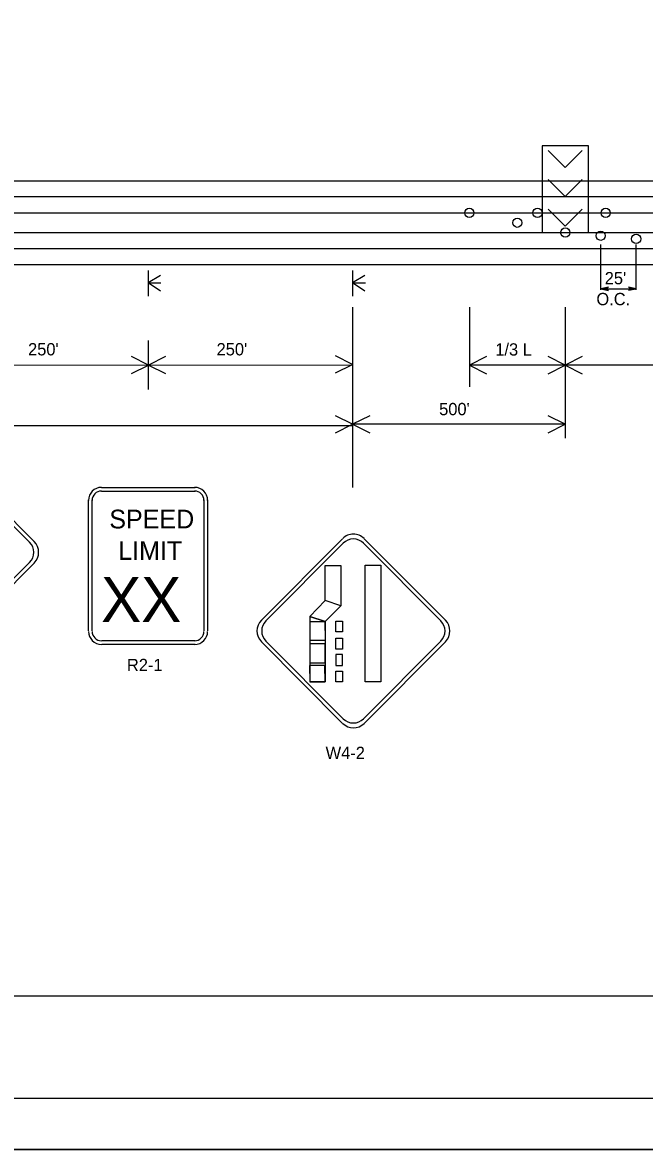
# Model space of a CAD drawing. Extents: x 0 to 34, y 0 to 22.
# Drawn here: x 12.12 to 18.19, y 0 to 11 of the extents above; entities that cross this region are included whole.
import ezdxf

# ---------------------------------------------------------------- set-up
doc = ezdxf.new("R2010")
doc.units = 0
for name, color, linetype in [('Level 1', 7, 'Continuous'), ('Level 32', 7, 'Continuous'), ('PlotBorder', 7, 'Continuous'), ('SHADE-GENERIC', 7, 'Continuous'), ('SHT-BNDRY', 7, 'Continuous'), ('SHT-FENCE', 7, 'Continuous')]:
    doc.layers.add(name, color=color, linetype=linetype)

msp = doc.modelspace()

# ---------------------------------------------------------------- linework, layer by layer
at = {"layer": 'Level 1'}
for p, q in [((17.192, 9.798), (17.192, 8.95)), ((17.646, 9.798), (17.192, 9.798)), ((17.646, 8.95), (17.646, 9.798)), ((17.419, 9.584), (17.253, 9.751)), ((17.585, 9.751), (17.419, 9.584)), ((17.419, 9.301), (17.253, 9.467)), ((17.585, 9.467), (17.419, 9.301)), ((1.75, 9.455), (32.425, 9.455)), ((1.75, 9.302), (32.425, 9.302)), ((1.75, 9.142), (32.425, 9.142)), ((17.419, 9.011), (17.253, 9.177)), ((17.585, 9.177), (17.419, 9.011)), ((1.75, 8.95), (32.425, 8.95)), ((17.192, 8.95), (17.646, 8.95)), ((17.249, 8.95), (17.589, 8.95)), ((17.765, 8.392), (17.765, 8.832)), ((18.111, 8.392), (18.111, 8.832)), ((1.75, 8.794), (32.425, 8.794)), ((1.75, 8.638), (32.425, 8.638)), ((13.348, 8.581), (13.348, 8.456)), ((15.344, 8.581), (15.344, 8.456)), ((13.348, 8.462), (13.468, 8.533)), ((15.344, 8.462), (15.464, 8.533)), ((13.348, 8.462), (13.467, 8.381)), ((13.348, 8.46), (13.473, 8.46)), ((13.348, 8.456), (13.348, 8.33)), ((15.344, 8.462), (15.463, 8.381)), ((15.344, 8.46), (15.469, 8.46)), ((15.344, 8.456), (15.344, 8.33)), ((17.841, 8.417), (17.765, 8.402)), ((17.765, 8.402), (18.111, 8.402)), ((17.765, 8.402), (17.841, 8.386)), ((17.81, 8.402), (17.841, 8.417)), ((17.841, 8.386), (17.81, 8.402)), ((18.111, 8.402), (18.036, 8.418)), ((18.036, 8.418), (18.067, 8.402)), ((18.067, 8.402), (18.036, 8.387)), ((18.036, 8.387), (18.111, 8.402)), ((13.348, 8.33), (13.348, 8.33)), ((15.344, 8.33), (15.344, 8.33)), ((15.344, 8.223), (15.344, 6.894)), ((16.483, 8.223), (16.483, 7.444)), ((17.419, 8.223), (17.419, 6.943)), ((13.349, 7.897), (13.349, 7.418)), ((15.344, 7.904), (15.344, 6.461)), ((10.707, 7.656), (15.342, 7.658)), ((13.349, 7.659), (13.349, 7.657)), ((13.452, 7.658), (13.452, 7.656)), ((2.294, 7.068), (15.35, 7.068)), ((11.443, 6.73), (12.236, 5.934)), ((11.437, 6.685), (12.191, 5.928)), ((12.892, 6.463), (12.896, 6.463)), ((12.892, 6.427), (12.896, 6.427)), ((12.896, 6.463), (13.806, 6.463)), ((12.896, 6.427), (13.806, 6.427)), ((12.766, 5.061), (12.766, 6.34)), ((12.801, 5.061), (12.801, 6.34)), ((13.893, 6.34), (13.893, 5.061)), ((13.928, 6.34), (13.928, 5.061)), ((14.453, 5.165), (15.246, 5.962)), ((15.455, 5.962), (16.249, 5.165)), ((14.497, 5.16), (15.252, 5.917)), ((15.45, 5.917), (16.204, 5.16)), ((12.191, 5.729), (11.437, 4.972)), ((12.236, 5.724), (11.443, 4.927)), ((13.806, 4.966), (12.896, 4.966)), ((15.246, 4.159), (14.453, 4.956)), ((15.252, 4.204), (14.497, 4.961)), ((16.204, 4.961), (15.45, 4.204)), ((16.249, 4.956), (15.455, 4.159)), ((13.806, 4.93), (12.896, 4.93))]:
    msp.add_line(p, q, dxfattribs=at)
for points in [[(13.187, 7.574), (13.353, 7.657), (13.187, 7.74)], [(13.517, 7.74), (13.351, 7.657), (13.517, 7.574)], [(15.178, 7.58), (15.344, 7.663), (15.178, 7.747)], [(15.178, 7.58), (15.344, 7.663), (15.178, 7.747)], [(16.65, 7.739), (16.483, 7.655), (16.65, 7.572)], [(17.253, 7.572), (17.419, 7.655), (17.253, 7.739)], [(17.585, 7.739), (17.419, 7.655), (17.585, 7.572)], [(15.178, 6.995), (15.344, 7.079), (15.178, 7.162)], [(15.51, 7.162), (15.344, 7.079), (15.51, 6.995)], [(17.253, 6.995), (17.419, 7.079), (17.253, 7.162)]]:
    msp.add_lwpolyline(points, dxfattribs=at)
for centre, major_axis, start_param, end_param in [((12.892, 6.336), (0, -0.127), 3.141593, 4.712389), ((12.892, 6.336), (0, -0.0913), 3.141593, 4.712389), ((13.802, 6.336), (0, 0.127), 4.712389, 6.283185), ((13.802, 6.336), (0, 0.0913), 4.712389, 6.283185), ((15.351, 5.858), (0, -0.148), 2.356194, 3.926991), ((15.351, 5.818), (0, -0.141), 2.356194, 3.926991), ((12.092, 5.829), (0, 0.141), 3.926991, 5.497787), ((12.132, 5.829), (0, 0.148), 3.926991, 5.497787), ((14.557, 5.061), (0, -0.148), 3.926991, 5.497787), ((14.597, 5.061), (0, -0.141), 3.926991, 5.497787), ((16.105, 5.061), (0, 0.141), 3.926991, 5.497787), ((16.145, 5.061), (0, 0.148), 3.926991, 5.497787), ((12.892, 5.057), (0, -0.127), 4.712389, 6.283185), ((12.892, 5.057), (0, -0.0913), 4.712389, 6.283185), ((13.802, 5.057), (0, 0.0913), 3.141593, 4.712389), ((13.802, 5.057), (0, 0.127), 3.141593, 4.712389), ((15.351, 4.304), (0, -0.141), 5.497787, 7.068583), ((15.351, 4.264), (0, -0.148), 5.497787, 7.068583)]:
    msp.add_ellipse(centre, major_axis=major_axis, ratio=0.996122, start_param=start_param, end_param=end_param, dxfattribs=at)
at = {"layer": 'Level 32'}
for p, q in [((23.135, 7.655), (16.483, 7.655)), ((17.419, 7.079), (15.344, 7.079))]:
    msp.add_line(p, q, dxfattribs=at)
at = {"layer": 'PlotBorder'}
msp.add_lwpolyline([(0, 0), (34, 0), (34, 22), (0, 22)], close=True, dxfattribs=at)
at = {"layer": 'SHADE-GENERIC'}
for points in [[(15.075, 5.701), (15.228, 5.701), (15.229, 5.308), (15.076, 5.357)], [(15.467, 5.702), (15.618, 5.702), (15.618, 4.566), (15.467, 4.566)], [(15.229, 5.308), (15.076, 5.357), (14.926, 5.203), (15.076, 5.154)], [(15.077, 5.153), (14.926, 5.203), (14.925, 4.972), (15.078, 4.972)], [(15.076, 4.566), (14.928, 4.566), (14.928, 5.154), (15.076, 5.154)], [(15.18, 5.158), (15.246, 5.158), (15.246, 5.052), (15.18, 5.052)], [(15.18, 4.99), (15.246, 4.99), (15.246, 4.884), (15.18, 4.884)], [(15.076, 4.937), (14.925, 4.937), (14.925, 4.75), (15.077, 4.75)], [(15.246, 4.83), (15.18, 4.83), (15.18, 4.723), (15.246, 4.723)], [(15.074, 4.724), (14.924, 4.724), (14.925, 4.566), (15.076, 4.566)], [(15.18, 4.669), (15.246, 4.669), (15.246, 4.563), (15.18, 4.563)]]:
    msp.add_lwpolyline(points, close=True, dxfattribs=at)
for centre in [(16.483, 9.142), (17.148, 9.142), (17.813, 9.142), (16.951, 9.046), (17.419, 8.95), (17.765, 8.919), (18.111, 8.888)]:
    msp.add_ellipse(centre, major_axis=(0, 0.0452), ratio=0.996122, dxfattribs=at)
at = {"layer": 'SHT-BNDRY'}
msp.add_lwpolyline([(1.25, 0.5), (33.5, 0.5), (33.5, 21.5), (1.25, 21.5)], close=True, dxfattribs=at)
msp.add_lwpolyline([(1.25, 1.501), (33.5, 1.501)], dxfattribs=at)
at = {"layer": 'SHT-FENCE'}
msp.add_lwpolyline([(0, 22), (34, 22), (34, 0), (0, 0)], close=True, dxfattribs=at)

# ---------------------------------------------------------------- texts
at = {"layer": 'Level 1'}
for s, height, p in [("25'", 0.12, (17.804, 8.445)), ('O.C.', 0.12, (17.723, 8.241)), ("250'", 0.12, (12.176, 7.751)), ("250'", 0.12, (14.016, 7.751)), ('1/3 L', 0.12, (16.736, 7.749)), ("500'", 0.12, (16.188, 7.167)), ('SPEED', 0.1828, (12.969, 6.062)), ('LIMIT', 0.1826, (13.056, 5.755)), ('XX', 0.4385, (12.889, 5.149)), ('R2-1', 0.12, (13.141, 4.669)), ('W4-2', 0.12, (15.08, 3.811))]:
    msp.add_text(s, height=height, dxfattribs=at).set_placement(p)

doc.saveas('drawing.dxf')
